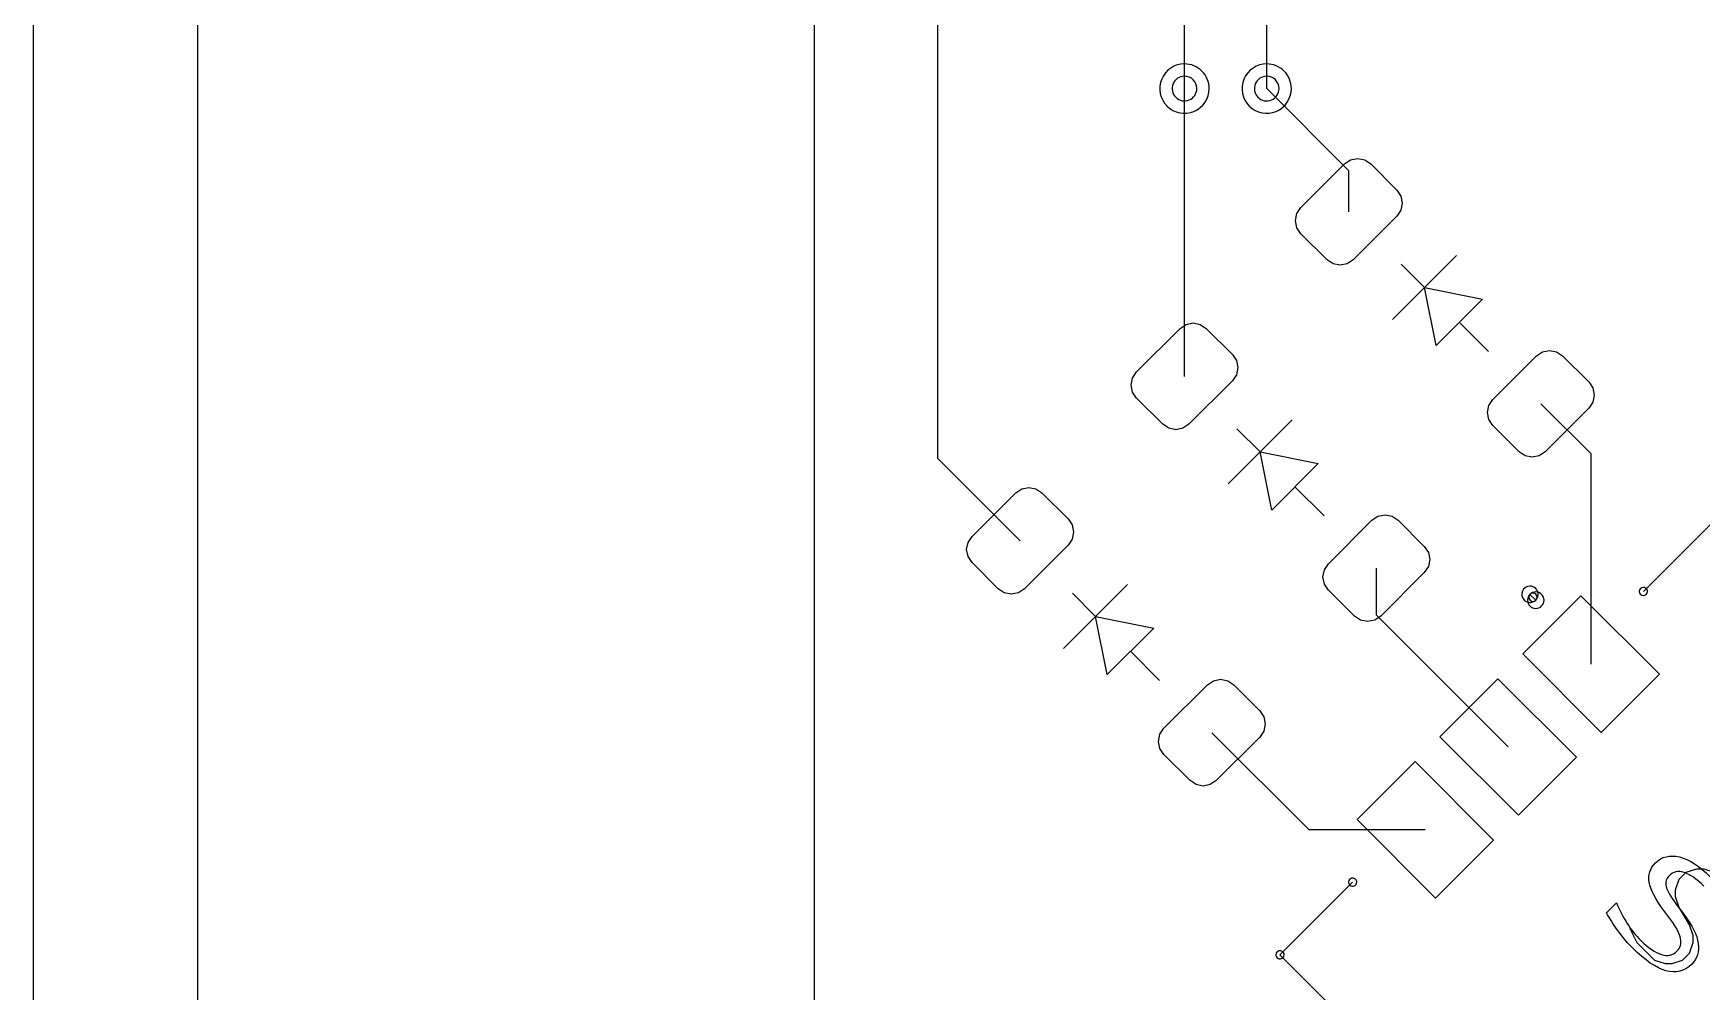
# Model space of a CAD drawing. Header units: millimetres. Extents: x 10 to 287, y 10 to 200.
# Drawn here: x 10 to 30.29, y 150.52 to 162.18 of the extents above; entities that cross this region are included whole.
import ezdxf

# ---------------------------------------------------------------- set-up
doc = ezdxf.new("R2010")
doc.units = ezdxf.units.MM
doc.layers.get('0').update_dxf_attribs({"linetype": 'CONTINUOUS'})

msp = doc.modelspace()

# ---------------------------------------------------------------- linework, layer by layer
at = {"color": 7}
for points in [[(10, 200.0072), (287.0022, 200.0072), (287.0022, 10), (10, 10)], [(12, 198.0072), (285.0022, 198.0072), (285.0022, 12), (12, 12)], [(24, 161.8072)], [(24, 161.8072)], [(25, 161.8072)], [(25, 161.8072)], [(24, 161.6572)], [(24, 161.6572)], [(25, 161.6572)], [(25, 161.6572)], [(25.947, 160.5906), (26.02, 160.6393), (26.1061, 160.6565), (26.1922, 160.6393), (26.2652, 160.5906), (26.5834, 160.2724), (26.6321, 160.1994), (26.6493, 160.1133), (26.6321, 160.0272), (26.5834, 159.9542), (26.053, 159.4238), (25.98, 159.3751), (25.8939, 159.3579), (25.8078, 159.3751), (25.7348, 159.4238), (25.4166, 159.742), (25.3679, 159.815), (25.3507, 159.9011), (25.3679, 159.9872), (25.4166, 160.0602)], [(25.947, 160.5906), (26.02, 160.6393), (26.1061, 160.6565), (26.1922, 160.6393), (26.2652, 160.5906), (26.5834, 160.2724), (26.6321, 160.1994), (26.6493, 160.1133), (26.6321, 160.0272), (26.5834, 159.9542), (26.053, 159.4238), (25.98, 159.3751), (25.8939, 159.3579), (25.8078, 159.3751), (25.7348, 159.4238), (25.4166, 159.742), (25.3679, 159.815), (25.3507, 159.9011), (25.3679, 159.9872), (25.4166, 160.0602)], [(25.947, 160.5906), (26.02, 160.6393), (26.1061, 160.6565), (26.1922, 160.6393), (26.2652, 160.5906), (26.5834, 160.2724), (26.6321, 160.1994), (26.6493, 160.1133), (26.6321, 160.0272), (26.5834, 159.9542), (26.053, 159.4238), (25.98, 159.3751), (25.8939, 159.3579), (25.8078, 159.3751), (25.7348, 159.4238), (25.4166, 159.742), (25.3679, 159.815), (25.3507, 159.9011), (25.3679, 159.9872), (25.4166, 160.0602)], [(23.947, 158.5906), (24.02, 158.6393), (24.1061, 158.6565), (24.1922, 158.6393), (24.2652, 158.5906), (24.5834, 158.2724), (24.6321, 158.1994), (24.6493, 158.1133), (24.6321, 158.0272), (24.5834, 157.9542), (24.053, 157.4238), (23.98, 157.3751), (23.8939, 157.3579), (23.8078, 157.3751), (23.7348, 157.4238), (23.4166, 157.742), (23.3679, 157.815), (23.3507, 157.9011), (23.3679, 157.9872), (23.4166, 158.0602)], [(23.947, 158.5906), (24.02, 158.6393), (24.1061, 158.6565), (24.1922, 158.6393), (24.2652, 158.5906), (24.5834, 158.2724), (24.6321, 158.1994), (24.6493, 158.1133), (24.6321, 158.0272), (24.5834, 157.9542), (24.053, 157.4238), (23.98, 157.3751), (23.8939, 157.3579), (23.8078, 157.3751), (23.7348, 157.4238), (23.4166, 157.742), (23.3679, 157.815), (23.3507, 157.9011), (23.3679, 157.9872), (23.4166, 158.0602)], [(23.947, 158.5906), (24.02, 158.6393), (24.1061, 158.6565), (24.1922, 158.6393), (24.2652, 158.5906), (24.5834, 158.2724), (24.6321, 158.1994), (24.6493, 158.1133), (24.6321, 158.0272), (24.5834, 157.9542), (24.053, 157.4238), (23.98, 157.3751), (23.8939, 157.3579), (23.8078, 157.3751), (23.7348, 157.4238), (23.4166, 157.742), (23.3679, 157.815), (23.3507, 157.9011), (23.3679, 157.9872), (23.4166, 158.0602)], [(28.2804, 158.2571), (28.3534, 158.3059), (28.4395, 158.323), (28.5256, 158.3059), (28.5986, 158.2571), (28.9168, 157.9389), (28.9656, 157.8659), (28.9827, 157.7798), (28.9656, 157.6937), (28.9168, 157.6207), (28.3865, 157.0904), (28.3135, 157.0416), (28.2274, 157.0245), (28.1413, 157.0416), (28.0683, 157.0904), (27.7501, 157.4086), (27.7013, 157.4816), (27.6842, 157.5677), (27.7013, 157.6538), (27.7501, 157.7268)], [(28.2804, 158.2571), (28.3534, 158.3059), (28.4395, 158.323), (28.5256, 158.3059), (28.5986, 158.2571), (28.9168, 157.9389), (28.9656, 157.8659), (28.9827, 157.7798), (28.9656, 157.6937), (28.9168, 157.6207), (28.3865, 157.0904), (28.3135, 157.0416), (28.2274, 157.0245), (28.1413, 157.0416), (28.0683, 157.0904), (27.7501, 157.4086), (27.7013, 157.4816), (27.6842, 157.5677), (27.7013, 157.6538), (27.7501, 157.7268)], [(28.2804, 158.2571), (28.3534, 158.3059), (28.4395, 158.323), (28.5256, 158.3059), (28.5986, 158.2571), (28.9168, 157.9389), (28.9656, 157.8659), (28.9827, 157.7798), (28.9656, 157.6937), (28.9168, 157.6207), (28.3865, 157.0904), (28.3135, 157.0416), (28.2274, 157.0245), (28.1413, 157.0416), (28.0683, 157.0904), (27.7501, 157.4086), (27.7013, 157.4816), (27.6842, 157.5677), (27.7013, 157.6538), (27.7501, 157.7268)], [(21.947, 156.5906), (22.02, 156.6393), (22.1061, 156.6565), (22.1922, 156.6393), (22.2652, 156.5906), (22.5834, 156.2724), (22.6321, 156.1994), (22.6493, 156.1133), (22.6321, 156.0272), (22.5834, 155.9542), (22.053, 155.4238), (21.98, 155.3751), (21.8939, 155.3579), (21.8078, 155.3751), (21.7348, 155.4238), (21.4166, 155.742), (21.3679, 155.815), (21.3507, 155.9011), (21.3679, 155.9872), (21.4166, 156.0602)], [(21.947, 156.5906), (22.02, 156.6393), (22.1061, 156.6565), (22.1922, 156.6393), (22.2652, 156.5906), (22.5834, 156.2724), (22.6321, 156.1994), (22.6493, 156.1133), (22.6321, 156.0272), (22.5834, 155.9542), (22.053, 155.4238), (21.98, 155.3751), (21.8939, 155.3579), (21.8078, 155.3751), (21.7348, 155.4238), (21.4166, 155.742), (21.3679, 155.815), (21.3507, 155.9011), (21.3679, 155.9872), (21.4166, 156.0602)], [(21.947, 156.5906), (22.02, 156.6393), (22.1061, 156.6565), (22.1922, 156.6393), (22.2652, 156.5906), (22.5834, 156.2724), (22.6321, 156.1994), (22.6493, 156.1133), (22.6321, 156.0272), (22.5834, 155.9542), (22.053, 155.4238), (21.98, 155.3751), (21.8939, 155.3579), (21.8078, 155.3751), (21.7348, 155.4238), (21.4166, 155.742), (21.3679, 155.815), (21.3507, 155.9011), (21.3679, 155.9872), (21.4166, 156.0602)], [(26.2804, 156.2571), (26.3534, 156.3059), (26.4395, 156.323), (26.5256, 156.3059), (26.5986, 156.2571), (26.9168, 155.9389), (26.9656, 155.8659), (26.9827, 155.7798), (26.9656, 155.6937), (26.9168, 155.6207), (26.3865, 155.0904), (26.3135, 155.0416), (26.2274, 155.0245), (26.1413, 155.0416), (26.0683, 155.0904), (25.7501, 155.4086), (25.7013, 155.4816), (25.6842, 155.5677), (25.7013, 155.6538), (25.7501, 155.7268)], [(26.2804, 156.2571), (26.3534, 156.3059), (26.4395, 156.323), (26.5256, 156.3059), (26.5986, 156.2571), (26.9168, 155.9389), (26.9656, 155.8659), (26.9827, 155.7798), (26.9656, 155.6937), (26.9168, 155.6207), (26.3865, 155.0904), (26.3135, 155.0416), (26.2274, 155.0245), (26.1413, 155.0416), (26.0683, 155.0904), (25.7501, 155.4086), (25.7013, 155.4816), (25.6842, 155.5677), (25.7013, 155.6538), (25.7501, 155.7268)], [(26.2804, 156.2571), (26.3534, 156.3059), (26.4395, 156.323), (26.5256, 156.3059), (26.5986, 156.2571), (26.9168, 155.9389), (26.9656, 155.8659), (26.9827, 155.7798), (26.9656, 155.6937), (26.9168, 155.6207), (26.3865, 155.0904), (26.3135, 155.0416), (26.2274, 155.0245), (26.1413, 155.0416), (26.0683, 155.0904), (25.7501, 155.4086), (25.7013, 155.4816), (25.6842, 155.5677), (25.7013, 155.6538), (25.7501, 155.7268)], [(29.5806, 155.3911), (30.4645, 156.275)], [(28.2017, 155.4557)], [(29.5806, 155.4411)], [(29.0679, 153.6764), (28.1133, 154.6309), (28.8204, 155.3381), (29.775, 154.3835)], [(29.0679, 153.6764), (28.1133, 154.6309), (28.8204, 155.3381), (29.775, 154.3835)], [(29.0679, 153.6764), (28.1133, 154.6309), (28.8204, 155.3381), (29.775, 154.3835)], [(28.2724, 155.385)], [(24.2804, 154.2571), (24.3534, 154.3059), (24.4395, 154.323), (24.5256, 154.3059), (24.5986, 154.2571), (24.9168, 153.9389), (24.9656, 153.8659), (24.9827, 153.7798), (24.9656, 153.6937), (24.9168, 153.6207), (24.3865, 153.0904), (24.3135, 153.0416), (24.2274, 153.0245), (24.1413, 153.0416), (24.0683, 153.0904), (23.7501, 153.4086), (23.7013, 153.4816), (23.6842, 153.5677), (23.7013, 153.6538), (23.7501, 153.7268)], [(24.2804, 154.2571), (24.3534, 154.3059), (24.4395, 154.323), (24.5256, 154.3059), (24.5986, 154.2571), (24.9168, 153.9389), (24.9656, 153.8659), (24.9827, 153.7798), (24.9656, 153.6937), (24.9168, 153.6207), (24.3865, 153.0904), (24.3135, 153.0416), (24.2274, 153.0245), (24.1413, 153.0416), (24.0683, 153.0904), (23.7501, 153.4086), (23.7013, 153.4816), (23.6842, 153.5677), (23.7013, 153.6538), (23.7501, 153.7268)], [(24.2804, 154.2571), (24.3534, 154.3059), (24.4395, 154.323), (24.5256, 154.3059), (24.5986, 154.2571), (24.9168, 153.9389), (24.9656, 153.8659), (24.9827, 153.7798), (24.9656, 153.6937), (24.9168, 153.6207), (24.3865, 153.0904), (24.3135, 153.0416), (24.2274, 153.0245), (24.1413, 153.0416), (24.0683, 153.0904), (23.7501, 153.4086), (23.7013, 153.4816), (23.6842, 153.5677), (23.7013, 153.6538), (23.7501, 153.7268)], [(28.0603, 152.6687), (27.1057, 153.6233), (27.8128, 154.3304), (28.7674, 153.3758)], [(28.0603, 152.6687), (27.1057, 153.6233), (27.8128, 154.3304), (28.7674, 153.3758)], [(28.0603, 152.6687), (27.1057, 153.6233), (27.8128, 154.3304), (28.7674, 153.3758)], [(27.0527, 151.6611), (26.0981, 152.6157), (26.8052, 153.3228), (27.7598, 152.3682)], [(27.0527, 151.6611), (26.0981, 152.6157), (26.8052, 153.3228), (27.7598, 152.3682)], [(27.0527, 151.6611), (26.0981, 152.6157), (26.8052, 153.3228), (27.7598, 152.3682)], [(26.045, 151.9055)], [(25.1612, 151.0217), (25.1612, 151.0217)]]:
    msp.add_lwpolyline(points, close=True, dxfattribs=at)
for points in [[(19.5, 142.0072), (19.5, 185.0072)], [(25, 161.5072), (25, 178.0072), (24, 179.0072)], [(24, 161.5072), (24, 176.5072)], [(22, 156.0072), (21, 157.0072), (21, 173.5072), (21.5, 174.0072)], [(24, 158.0072), (24, 161.5072)], [(26, 160.0072), (26, 160.5072), (25, 161.5072)], [(26.9192, 159.088), (27.3081, 159.4769)], [(26.6364, 159.3708), (26.9192, 159.088), (26.5303, 158.6991)], [(26.9192, 159.088), (27.6263, 158.9465)], [(27.0607, 158.3809), (26.9192, 159.088)], [(27.6263, 158.9465), (27.0607, 158.3809)], [(27.3435, 158.6637), (27.6971, 158.3101)], [(28.9442, 157.063), (28.3335, 157.6737)], [(24.9192, 157.088), (25.3081, 157.4769)], [(24.6364, 157.3708), (24.9192, 157.088), (24.5303, 156.6991)], [(24.9192, 157.088), (25.6263, 156.9465)], [(25.0607, 156.3809), (24.9192, 157.088)], [(28.9442, 154.5072), (28.9442, 157.063)], [(25.6263, 156.9465), (25.0607, 156.3809)], [(25.3435, 156.6637), (25.6971, 156.3101)], [(26.3335, 155.1027), (26.3335, 155.6737)], [(22.9192, 155.088), (23.3081, 155.4769)], [(22.6364, 155.3708), (22.9192, 155.088), (22.5303, 154.6991)], [(28.2017, 155.3557), (28.2724, 155.285)], [(22.9192, 155.088), (23.6263, 154.9465)], [(23.0607, 154.3809), (22.9192, 155.088)], [(27.9366, 153.4996), (26.3335, 155.1027)], [(23.6263, 154.9465), (23.0607, 154.3809)], [(23.3435, 154.6637), (23.6971, 154.3101)], [(25.5153, 152.4919), (24.3335, 153.6737)], [(26.9289, 152.4919), (25.5153, 152.4919)], [(29.4169, 151.2925), (29.5024, 151.1215), (29.7163, 150.9077), (29.8445, 150.8649), (29.9301, 150.8649), (30.0584, 150.9077), (30.1439, 150.9932), (30.1867, 151.1215), (30.1867, 151.207), (30.1439, 151.3353), (30.0156, 151.5491), (29.9728, 151.6774), (29.9728, 151.7629), (30.0156, 151.8912), (30.1011, 151.9767), (30.2294, 152.0195), (30.3149, 152.0195), (30.4432, 151.9767), (30.657, 151.7629), (30.7426, 151.5919)], [(25.1612, 150.9717), (26.045, 151.8555)], [(26.045, 151.8555), (25.1612, 150.9717)], [(29.131277, 151.483997), (29.252882, 151.605602)], [(29.989841, 151.576065), (30.072231, 151.464444)], [(29.913059, 151.399091), (29.829288, 151.51092)], [(25.1612, 150.9717), (26.5754, 149.5575)], [(26.5754, 149.5575), (25.1612, 150.9717)]]:
    msp.add_lwpolyline(points, dxfattribs=at)
for points in [[(24, 161.8072), (23.878661, 161.8072), (23.76927, 161.734107), (23.722836, 161.622005)], [(24, 161.8072), (23.878661, 161.8072), (23.76927, 161.734107), (23.722836, 161.622005)], [(24.212132, 161.719332), (24.155871, 161.775593), (24.079565, 161.8072), (24, 161.8072)], [(24.212132, 161.719332), (24.155871, 161.775593), (24.079565, 161.8072), (24, 161.8072)], [(24.3, 161.5072), (24.3, 161.586765), (24.268393, 161.663071), (24.212132, 161.719332)], [(24.3, 161.5072), (24.3, 161.586765), (24.268393, 161.663071), (24.212132, 161.719332)], [(25, 161.8072), (24.878661, 161.8072), (24.76927, 161.734107), (24.722836, 161.622005)], [(25, 161.8072), (24.878661, 161.8072), (24.76927, 161.734107), (24.722836, 161.622005)], [(25.212132, 161.719332), (25.155871, 161.775593), (25.079565, 161.8072), (25, 161.8072)], [(25.212132, 161.719332), (25.155871, 161.775593), (25.079565, 161.8072), (25, 161.8072)], [(25.3, 161.5072), (25.3, 161.586765), (25.268393, 161.663071), (25.212132, 161.719332)], [(25.3, 161.5072), (25.3, 161.586765), (25.268393, 161.663071), (25.212132, 161.719332)], [(23.722836, 161.622005), (23.676402, 161.509903), (23.702069, 161.380867), (23.787868, 161.295068)], [(23.722836, 161.622005), (23.676402, 161.509903), (23.702069, 161.380867), (23.787868, 161.295068)], [(23.861418, 161.564603), (23.838201, 161.508551), (23.851034, 161.444034), (23.893934, 161.401134)], [(23.861418, 161.564603), (23.838201, 161.508551), (23.851034, 161.444034), (23.893934, 161.401134)], [(24, 161.6572), (23.939331, 161.6572), (23.884635, 161.620654), (23.861418, 161.564603)], [(24, 161.6572), (23.939331, 161.6572), (23.884635, 161.620654), (23.861418, 161.564603)], [(24.106066, 161.613266), (24.077936, 161.641396), (24.039782, 161.6572), (24, 161.6572)], [(24.106066, 161.613266), (24.077936, 161.641396), (24.039782, 161.6572), (24, 161.6572)], [(24.057403, 161.368618), (24.113454, 161.391835), (24.15, 161.446531), (24.15, 161.5072)], [(24.057403, 161.368618), (24.113454, 161.391835), (24.15, 161.446531), (24.15, 161.5072)], [(24.15, 161.5072), (24.15, 161.546982), (24.134196, 161.585136), (24.106066, 161.613266)], [(24.15, 161.5072), (24.15, 161.546982), (24.134196, 161.585136), (24.106066, 161.613266)], [(24.114805, 161.230036), (24.226907, 161.27647), (24.3, 161.385861), (24.3, 161.5072)], [(24.114805, 161.230036), (24.226907, 161.27647), (24.3, 161.385861), (24.3, 161.5072)], [(24.722836, 161.622005), (24.676402, 161.509903), (24.702069, 161.380867), (24.787868, 161.295068)], [(24.722836, 161.622005), (24.676402, 161.509903), (24.702069, 161.380867), (24.787868, 161.295068)], [(24.861418, 161.564603), (24.838201, 161.508551), (24.851034, 161.444034), (24.893934, 161.401134)], [(24.861418, 161.564603), (24.838201, 161.508551), (24.851034, 161.444034), (24.893934, 161.401134)], [(25, 161.6572), (24.939331, 161.6572), (24.884635, 161.620654), (24.861418, 161.564603)], [(25, 161.6572), (24.939331, 161.6572), (24.884635, 161.620654), (24.861418, 161.564603)], [(25.106066, 161.613266), (25.077936, 161.641396), (25.039782, 161.6572), (25, 161.6572)], [(25.106066, 161.613266), (25.077936, 161.641396), (25.039782, 161.6572), (25, 161.6572)], [(25.057403, 161.368618), (25.113454, 161.391835), (25.15, 161.446531), (25.15, 161.5072)], [(25.057403, 161.368618), (25.113454, 161.391835), (25.15, 161.446531), (25.15, 161.5072)], [(25.15, 161.5072), (25.15, 161.546982), (25.134196, 161.585136), (25.106066, 161.613266)], [(25.15, 161.5072), (25.15, 161.546982), (25.134196, 161.585136), (25.106066, 161.613266)], [(25.114805, 161.230036), (25.226907, 161.27647), (25.3, 161.385861), (25.3, 161.5072)], [(25.114805, 161.230036), (25.226907, 161.27647), (25.3, 161.385861), (25.3, 161.5072)], [(23.893934, 161.401134), (23.936834, 161.358234), (24.001351, 161.345401), (24.057403, 161.368618)], [(23.893934, 161.401134), (23.936834, 161.358234), (24.001351, 161.345401), (24.057403, 161.368618)], [(24.893934, 161.401134), (24.936834, 161.358234), (25.001351, 161.345401), (25.057403, 161.368618)], [(24.893934, 161.401134), (24.936834, 161.358234), (25.001351, 161.345401), (25.057403, 161.368618)], [(23.787868, 161.295068), (23.873667, 161.209269), (24.002703, 161.183602), (24.114805, 161.230036)], [(23.787868, 161.295068), (23.873667, 161.209269), (24.002703, 161.183602), (24.114805, 161.230036)], [(24.787868, 161.295068), (24.873667, 161.209269), (25.002703, 161.183602), (25.114805, 161.230036)], [(24.787868, 161.295068), (24.873667, 161.209269), (25.002703, 161.183602), (25.114805, 161.230036)], [(28.2017, 155.4557), (28.161254, 155.4557), (28.12479, 155.431336), (28.109312, 155.393968)], [(28.272411, 155.426411), (28.253657, 155.445164), (28.228222, 155.4557), (28.2017, 155.4557)], [(28.3017, 155.3557), (28.3017, 155.382222), (28.291164, 155.407657), (28.272411, 155.426411)], [(29.5806, 155.4411), (29.552986, 155.4411), (29.5306, 155.418714), (29.5306, 155.3911)], [(29.615955, 155.426455), (29.606579, 155.435832), (29.593861, 155.4411), (29.5806, 155.4411)], [(29.6306, 155.3911), (29.6306, 155.404361), (29.625332, 155.417079), (29.615955, 155.426455)], [(28.109312, 155.393968), (28.093834, 155.356601), (28.10239, 155.313589), (28.130989, 155.284989)], [(28.130989, 155.284989), (28.159589, 155.25639), (28.202601, 155.247834), (28.239968, 155.263312)], [(28.2724, 155.385), (28.217172, 155.385), (28.1724, 155.340228), (28.1724, 155.285)], [(28.1724, 155.285), (28.1724, 155.229772), (28.217172, 155.185), (28.2724, 155.185)], [(28.2017, 155.3557), (28.182751, 155.336081), (28.183022, 155.304896), (28.202309, 155.285609)], [(28.250325, 155.369335), (28.232844, 155.373911), (28.214254, 155.368698), (28.2017, 155.3557)], [(28.202309, 155.285609), (28.221596, 155.266322), (28.252781, 155.266051), (28.2724, 155.285)], [(28.239968, 155.263312), (28.277336, 155.27879), (28.3017, 155.315254), (28.3017, 155.3557)], [(28.286035, 155.333625), (28.281459, 155.351107), (28.267807, 155.364759), (28.250325, 155.369335)], [(28.343111, 155.355711), (28.324357, 155.374464), (28.298922, 155.385), (28.2724, 155.385)], [(28.2724, 155.285), (28.285398, 155.297554), (28.290611, 155.316144), (28.286035, 155.333625)], [(28.2724, 155.185), (28.327628, 155.185), (28.3724, 155.229772), (28.3724, 155.285)], [(28.3724, 155.285), (28.3724, 155.311522), (28.361864, 155.336957), (28.343111, 155.355711)], [(29.5306, 155.3911), (29.5306, 155.363486), (29.552986, 155.3411), (29.5806, 155.3411)], [(29.5806, 155.3411), (29.608214, 155.3411), (29.6306, 155.363486), (29.6306, 155.3911)], [(29.72751, 152.089766), (29.804682, 152.166939), (29.902326, 152.1909), (30.020439, 152.161651)], [(29.651718, 151.853359), (29.635595, 151.944313), (29.660859, 152.023115), (29.72751, 152.089766)], [(30.075456, 151.973361), (30.003332, 151.995592), (29.944276, 151.983712), (29.898286, 151.937722)], [(30.020439, 152.161651), (30.139085, 152.131874), (30.263343, 152.052051), (30.393213, 151.922182)], [(30.315625, 151.808019), (30.228162, 151.895482), (30.148106, 151.950596), (30.075456, 151.973361)], [(25.998806, 151.874634), (25.991067, 151.85595), (25.995345, 151.834445), (26.009645, 151.820145)], [(26.045, 151.9055), (26.024777, 151.9055), (26.006545, 151.893318), (25.998806, 151.874634)], [(26.009645, 151.820145), (26.023945, 151.805845), (26.04545, 151.801567), (26.064134, 151.809306)], [(26.080355, 151.890855), (26.070979, 151.900232), (26.058261, 151.9055), (26.045, 151.9055)], [(26.064134, 151.809306), (26.082818, 151.817045), (26.095, 151.835277), (26.095, 151.8555)], [(26.095, 151.8555), (26.095, 151.868761), (26.089732, 151.881479), (26.080355, 151.890855)], [(29.829288, 151.51092), (29.727031, 151.64826), (29.667841, 151.762406), (29.651718, 151.853359)], [(29.898286, 151.937722), (29.859701, 151.899138), (29.846106, 151.854269), (29.857499, 151.803117)], [(29.857499, 151.803117), (29.869817, 151.751823), (29.913931, 151.676139), (29.989841, 151.576065)], [(29.252882, 151.605602), (29.291188, 151.513508), (29.334795, 151.429366), (29.383702, 151.353173)], [(29.286165, 151.246095), (29.232438, 151.318527), (29.180808, 151.397828), (29.131277, 151.483997)], [(30.034412, 151.169), (30.02306, 151.22868), (29.98261, 151.305377), (29.913059, 151.399091)], [(30.072231, 151.464444), (30.175271, 151.327887), (30.233908, 151.210007), (30.248141, 151.110803)], [(29.451833, 151.052369), (29.395645, 151.108557), (29.340422, 151.173133), (29.286165, 151.246095)], [(29.383702, 151.353173), (29.432609, 151.276982), (29.487277, 151.208671), (29.547706, 151.148242)], [(29.987919, 151.014377), (30.030794, 151.057251), (30.046291, 151.108792), (30.034412, 151.169)], [(25.115006, 150.990834), (25.107267, 150.97215), (25.111545, 150.950645), (25.125845, 150.936345)], [(25.115006, 150.990834), (25.107267, 150.97215), (25.111545, 150.950645), (25.125845, 150.936345)], [(25.1612, 151.0217), (25.140977, 151.0217), (25.122745, 151.009518), (25.115006, 150.990834)], [(25.1612, 151.0217), (25.140977, 151.0217), (25.122745, 151.009518), (25.115006, 150.990834)], [(25.196555, 151.007055), (25.187179, 151.016432), (25.174461, 151.0217), (25.1612, 151.0217)], [(25.196555, 151.007055), (25.187179, 151.016432), (25.174461, 151.0217), (25.1612, 151.0217)], [(25.180334, 150.925506), (25.199018, 150.933245), (25.2112, 150.951477), (25.2112, 150.9717)], [(25.180334, 150.925506), (25.199018, 150.933245), (25.2112, 150.951477), (25.2112, 150.9717)], [(25.2112, 150.9717), (25.2112, 150.984961), (25.205932, 150.997679), (25.196555, 151.007055)], [(25.2112, 150.9717), (25.2112, 150.984961), (25.205932, 150.997679), (25.196555, 151.007055)], [(29.856033, 150.779125), (29.73552, 150.812334), (29.600786, 150.903416), (29.451833, 151.052369)], [(29.547706, 151.148242), (29.639411, 151.056538), (29.723428, 150.999023), (29.799758, 150.975698)], [(29.799758, 150.975698), (29.876087, 150.952373), (29.938808, 150.965266), (29.987919, 151.014377)], [(30.248141, 151.110803), (30.263294, 151.011458), (30.235403, 150.926318), (30.164468, 150.855384)], [(25.125845, 150.936345), (25.140145, 150.922045), (25.16165, 150.917767), (25.180334, 150.925506)], [(25.125845, 150.936345), (25.140145, 150.922045), (25.16165, 150.917767), (25.180334, 150.925506)], [(30.164468, 150.855384), (30.07989, 150.770806), (29.977079, 150.745386), (29.856033, 150.779125)]]:
    msp.add_open_spline(points, degree=3, dxfattribs=at)

doc.saveas('drawing.dxf')
